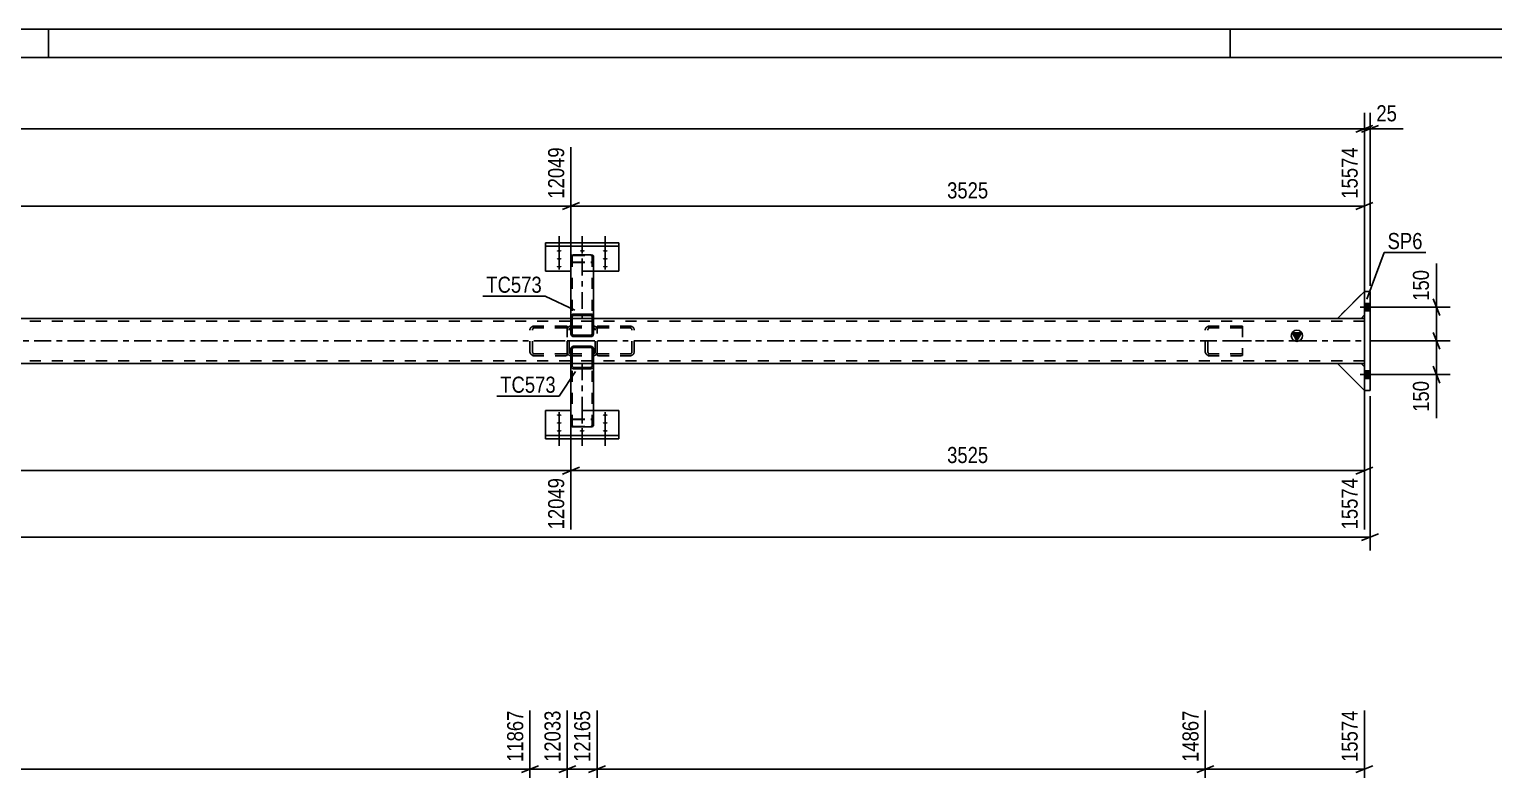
# Model space of a CAD drawing. Header units: millimetres. Extents: x -46 to 795, y -429 to 165.
# Drawn here: x 371.3 to 631.5, y 33.7 to 165.3 of the extents above; entities that cross this region are included whole.
import ezdxf

# ---------------------------------------------------------------- set-up
doc = ezdxf.new("R2010")
doc.units = ezdxf.units.MM
doc.linetypes.add('DXK_LINE_DOT2', pattern=[3.9198, 1.9599, -1.9599])
doc.linetypes.add('DXK_LINE_DOT3', pattern=[5.9187, 2.979, -0.9799, 0.9799, -0.9799])
doc.styles.add('Arial Narrow', font='ARIALN.TTF', dxfattribs={"height": 0.2})

# ---------------------------------------------------------------- blocks, each defined once
blk = doc.blocks.new('Unknown-761550471-1135')
at = {"color": 5, "linetype": 'Continuous'}
for p, q in [((794.69, 165.26), (-46.31, 165.26)), ((374.69, 160.26), (374.69, 165.26)), ((584.69, 160.26), (584.69, 165.26)), ((789.69, 160.26), (-41.31, 160.26))]:
    blk.add_line(p, q, dxfattribs=at)
blk = doc.blocks.new('Part-761550471-6613 - 6523')
at = {"color": 7, "linetype": 'DXK_LINE_DOT2'}
for p, q in [((607.94, 105.88), (603.74, 105.88)), ((603.74, 105.88), (608.54, 101.08)), ((608.54, 105.28), (607.94, 105.88)), ((608.54, 101.08), (608.54, 105.28))]:
    blk.add_line(p, q, dxfattribs=at)
blk = doc.blocks.new('Part-761550471-6549 - 6523')
at = {"color": 2, "linetype": 'Continuous'}
for p, q in [((608.54, 101.08), (608.54, 118.68)), ((608.54, 118.68), (609.54, 118.68)), ((609.54, 118.68), (609.54, 101.08)), ((609.54, 101.08), (608.54, 101.08))]:
    blk.add_line(p, q, dxfattribs=at)
blk = doc.blocks.new('Part-761550471-6632 - 6523')
at = {"color": 7, "linetype": 'DXK_LINE_DOT2'}
for p, q in [((603.74, 113.88), (608.54, 118.68)), ((608.54, 118.68), (608.54, 114.48)), ((607.94, 113.88), (603.74, 113.88)), ((608.54, 114.48), (607.94, 113.88))]:
    blk.add_line(p, q, dxfattribs=at)
blk = doc.blocks.new('Part-761550471-6568 - 6523')
at = {"color": 7, "linetype": 'DXK_LINE_DOT2'}
for p, q in [((460.34, 112.12), (460.27, 111.88)), ((460.71, 111.88), (460.75, 112)), ((466.64, 112.52), (460.8, 112.52)), ((466.64, 112.2), (460.8, 112.2)), ((461.15, 112.52), (460.82, 112.47)), ((460.99, 112.17), (461.15, 112.2)), ((466.64, 112.52), (466.9, 112.48)), ((466.64, 112.2), (466.81, 112.17)), ((466.81, 112.17), (466.9, 112.13)), ((466.9, 112.48), (466.9, 107.27)), ((460.27, 107.88), (460.27, 111.88)), ((460.71, 107.88), (460.71, 111.88)), ((460.27, 107.88), (460.34, 107.63)), ((460.75, 107.75), (460.71, 107.88)), ((466.64, 107.56), (460.8, 107.56)), ((460.8, 107.24), (466.64, 107.24)), ((460.82, 107.29), (461.15, 107.24)), ((461.15, 107.56), (460.99, 107.58)), ((466.81, 107.58), (466.64, 107.56)), ((466.64, 107.24), (466.9, 107.27)), ((466.9, 107.62), (466.81, 107.58))]:
    blk.add_line(p, q, dxfattribs=at)
at = {"color": 7, "linetype": 'DXK_LINE_DOT3'}
blk.add_line((463.55, 109.88), (470.75, 109.88), dxfattribs=at)
at = {"color": 7, "linetype": 'DXK_LINE_DOT2'}
for centre, radius, start, end in [((461.02, 111.69), 0.802, 104.5547, 147.5896), ((461.09, 111.78), 0.401, 104.5547, 147.5896), ((461.02, 108.06), 0.802, 212.4104, 255.4453), ((461.09, 107.97), 0.401, 212.4104, 255.4453)]:
    blk.add_arc(centre, radius, start, end, dxfattribs=at)
blk = doc.blocks.new('Part-761550471-6570 - 6523')
at = {"color": 7, "linetype": 'DXK_LINE_DOT2'}
for p, q in [((580.34, 112.12), (580.27, 111.88)), ((580.71, 111.88), (580.75, 112)), ((586.64, 112.52), (580.8, 112.52)), ((586.64, 112.2), (580.8, 112.2)), ((581.15, 112.52), (580.82, 112.47)), ((580.99, 112.17), (581.15, 112.2)), ((586.64, 112.52), (586.9, 112.48)), ((586.64, 112.2), (586.81, 112.17)), ((586.81, 112.17), (586.9, 112.13)), ((586.9, 112.48), (586.9, 107.27)), ((580.27, 107.88), (580.27, 111.88)), ((580.71, 107.88), (580.71, 111.88)), ((580.27, 107.88), (580.34, 107.63)), ((580.75, 107.75), (580.71, 107.88)), ((586.64, 107.56), (580.8, 107.56)), ((580.8, 107.24), (586.64, 107.24)), ((580.82, 107.29), (581.15, 107.24)), ((581.15, 107.56), (580.99, 107.58)), ((586.81, 107.58), (586.64, 107.56)), ((586.64, 107.24), (586.9, 107.27)), ((586.9, 107.62), (586.81, 107.58))]:
    blk.add_line(p, q, dxfattribs=at)
at = {"color": 7, "linetype": 'DXK_LINE_DOT3'}
blk.add_line((583.55, 109.88), (590.75, 109.88), dxfattribs=at)
at = {"color": 7, "linetype": 'DXK_LINE_DOT2'}
for centre, radius, start, end in [((581.02, 111.69), 0.802, 104.5547, 147.5895), ((581.09, 111.78), 0.401, 104.5547, 147.5895), ((581.02, 108.06), 0.802, 212.4105, 255.4453), ((581.09, 107.97), 0.401, 212.4105, 255.4453)]:
    blk.add_arc(centre, radius, start, end, dxfattribs=at)
blk = doc.blocks.new('Part-761550471-6571 - 6523')
at = {"color": 7, "linetype": 'DXK_LINE_DOT2'}
for p, q in [((472.44, 112.52), (472.18, 112.48)), ((472.18, 107.27), (472.18, 112.48)), ((472.18, 112.13), (472.27, 112.17)), ((472.27, 112.17), (472.44, 112.2)), ((478.28, 112.52), (472.44, 112.52)), ((478.28, 112.2), (472.44, 112.2)), ((478.27, 112.47), (477.93, 112.52)), ((477.93, 112.2), (478.1, 112.17)), ((478.34, 112), (478.37, 111.88)), ((478.81, 111.88), (478.74, 112.12)), ((478.37, 107.88), (478.37, 111.88)), ((478.81, 107.88), (478.81, 111.88)), ((472.27, 107.58), (472.18, 107.62)), ((472.18, 107.27), (472.44, 107.24)), ((472.44, 107.56), (472.27, 107.58)), ((478.28, 107.56), (472.44, 107.56)), ((478.28, 107.24), (472.44, 107.24)), ((478.1, 107.58), (477.93, 107.56)), ((477.93, 107.24), (478.27, 107.29)), ((478.37, 107.88), (478.34, 107.75)), ((478.74, 107.63), (478.81, 107.88))]:
    blk.add_line(p, q, dxfattribs=at)
at = {"color": 7, "linetype": 'DXK_LINE_DOT3'}
blk.add_line((468.33, 109.88), (475.54, 109.88), dxfattribs=at)
at = {"color": 7, "linetype": 'DXK_LINE_DOT2'}
for centre, radius, start, end in [((478, 111.78), 0.401, 32.4105, 75.4453), ((478.06, 111.69), 0.802, 32.4105, 75.4453), ((478, 107.97), 0.401, 284.5547, 327.5895), ((478.06, 108.06), 0.802, 284.5547, 327.5895)]:
    blk.add_arc(centre, radius, start, end, dxfattribs=at)
blk = doc.blocks.new('Bolt-761550471-6573 - 6523')
at = {"linetype": 'Continuous'}
for points in [[(609.54, 115.22), (609.54, 116.54), (608.54, 116.54), (608.54, 115.22)], [(609.54, 115.22), (609.54, 116.54), (608.54, 116.54), (608.54, 115.22)], [(609.54, 103.22), (609.54, 104.54), (608.54, 104.54), (608.54, 103.22)], [(609.54, 103.22), (609.54, 104.54), (608.54, 104.54), (608.54, 103.22)]]:
    blk.add_hatch(color=1, dxfattribs=at).paths.add_polyline_path(points)
at = {"color": 1, "linetype": 'Continuous'}
for p, q in [((607.78, 115.88), (612.54, 115.88)), ((607.78, 115.88), (612.54, 115.88)), ((608.54, 116.54), (609.54, 116.54)), ((608.54, 116.54), (609.54, 116.54)), ((608.54, 115.22), (609.54, 115.22)), ((608.54, 115.22), (609.54, 115.22)), ((608.54, 104.54), (609.54, 104.54)), ((608.54, 104.54), (609.54, 104.54)), ((607.78, 103.88), (612.54, 103.88)), ((607.78, 103.88), (612.54, 103.88)), ((608.54, 103.22), (609.54, 103.22)), ((608.54, 103.22), (609.54, 103.22))]:
    blk.add_line(p, q, dxfattribs=at)
blk = doc.blocks.new('Part-761550471-6711 - 6523')
at = {"color": 7, "linetype": 'DXK_LINE_DOT2'}
for p, q in [((466.95, 112.12), (466.9, 111.88)), ((467.22, 111.88), (467.25, 112)), ((467.54, 112.52), (467.3, 112.47)), ((467.42, 112.17), (467.54, 112.2)), ((467.54, 112.52), (471.54, 112.52)), ((467.54, 112.2), (471.54, 112.2)), ((471.79, 112.47), (471.54, 112.52)), ((471.54, 112.2), (471.66, 112.17)), ((471.84, 112), (471.86, 111.88)), ((472.18, 111.88), (472.13, 112.12)), ((466.9, 107.88), (466.9, 111.88)), ((467.22, 107.88), (467.22, 111.88)), ((471.86, 107.88), (471.86, 111.88)), ((472.18, 107.88), (472.18, 111.88)), ((466.9, 107.88), (466.95, 107.63)), ((467.25, 107.75), (467.22, 107.88)), ((467.3, 107.29), (467.54, 107.24)), ((467.54, 107.56), (467.42, 107.58)), ((467.54, 107.56), (471.54, 107.56)), ((467.54, 107.24), (471.54, 107.24)), ((471.66, 107.58), (471.54, 107.56)), ((471.54, 107.24), (471.79, 107.29)), ((471.86, 107.88), (471.84, 107.75)), ((472.13, 107.63), (472.18, 107.88))]:
    blk.add_line(p, q, dxfattribs=at)
at = {"color": 7, "linetype": 'DXK_LINE_DOT3'}
blk.add_line((469.54, 109.88), (469.54, 109.88), dxfattribs=at)
at = {"color": 7, "linetype": 'DXK_LINE_DOT2'}
for centre, radius, start, end in [((467.54, 111.88), 0.64, 112.5, 157.5), ((467.54, 111.88), 0.32, 112.5, 157.5), ((471.54, 111.88), 0.32, 22.5, 67.5), ((471.54, 111.88), 0.64, 22.5, 67.5), ((467.54, 107.88), 0.64, 202.5, 247.5), ((467.54, 107.88), 0.32, 202.5, 247.5), ((471.54, 107.88), 0.32, 292.5, 337.5), ((471.54, 107.88), 0.64, 292.5, 337.5)]:
    blk.add_arc(centre, radius, start, end, dxfattribs=at)
blk = doc.blocks.new('Part-761550471-6580 - 6523')
at = {"color": 2, "linetype": 'Continuous'}
for p, q in [((463.05, 127.29), (476.05, 127.29)), ((463.05, 127.29), (463.05, 122.25)), ((463.05, 126.69), (476.05, 126.69)), ((476.05, 127.29), (476.05, 122.25)), ((467.55, 122.25), (463.05, 122.25)), ((476.05, 122.25), (471.55, 122.25))]:
    blk.add_line(p, q, dxfattribs=at)
at = {"color": 7, "linetype": 'DXK_LINE_DOT2'}
blk.add_line((471.55, 122.25), (467.55, 122.25), dxfattribs=at)
blk = doc.blocks.new('Part-761550471-6583 - 6523')
at = {"color": 2, "linetype": 'Continuous'}
for p, q in [((463.05, 93.06), (463.05, 97.51)), ((467.55, 97.51), (463.05, 97.51)), ((476.05, 97.51), (471.55, 97.51)), ((476.05, 93.06), (476.05, 97.51)), ((463.05, 92.46), (463.05, 93.06)), ((463.05, 93.06), (476.05, 93.06)), ((463.05, 92.46), (476.05, 92.46)), ((476.05, 92.46), (476.05, 93.06))]:
    blk.add_line(p, q, dxfattribs=at)
at = {"color": 7, "linetype": 'DXK_LINE_DOT2'}
blk.add_line((471.55, 97.51), (467.55, 97.51), dxfattribs=at)
blk = doc.blocks.new('Bolt-761550471-6700 - 6523')
at = {"linetype": 'Continuous'}
for points in [[(465.45, 126.02), (465.54, 126.02), (465.63, 126.01), (465.71, 125.99), (465.77, 125.97), (465.83, 125.95), (465.87, 125.92), (465.88, 125.89), (465.88, 125.86), (465.87, 125.83), (465.83, 125.8), (465.77, 125.77), (465.71, 125.75), (465.63, 125.73), (465.54, 125.72), (465.45, 125.72), (465.36, 125.72), (465.27, 125.73), (465.19, 125.75), (465.12, 125.77), (465.07, 125.8), (465.03, 125.83), (465.01, 125.86), (465.01, 125.89), (465.03, 125.92), (465.07, 125.95), (465.12, 125.97), (465.19, 125.99), (465.27, 126.01), (465.36, 126.02)], [(469.57, 126.02), (469.66, 126.02), (469.75, 126.01), (469.83, 125.99), (469.89, 125.97), (469.95, 125.95), (469.99, 125.92), (470, 125.89), (470, 125.86), (469.99, 125.83), (469.95, 125.8), (469.89, 125.77), (469.83, 125.75), (469.75, 125.73), (469.66, 125.72), (469.57, 125.72), (469.48, 125.72), (469.39, 125.73), (469.31, 125.75), (469.24, 125.77), (469.19, 125.8), (469.15, 125.83), (469.13, 125.86), (469.13, 125.89), (469.15, 125.92), (469.19, 125.95), (469.24, 125.97), (469.31, 125.99), (469.39, 126.01), (469.48, 126.02)], [(473.65, 126.02), (473.74, 126.02), (473.83, 126.01), (473.91, 125.99), (473.97, 125.97), (474.03, 125.95), (474.07, 125.92), (474.08, 125.89), (474.08, 125.86), (474.07, 125.83), (474.03, 125.8), (473.97, 125.77), (473.91, 125.75), (473.83, 125.73), (473.74, 125.72), (473.65, 125.72), (473.56, 125.72), (473.47, 125.73), (473.39, 125.75), (473.32, 125.77), (473.27, 125.8), (473.23, 125.83), (473.21, 125.86), (473.21, 125.89), (473.23, 125.92), (473.27, 125.95), (473.32, 125.97), (473.39, 125.99), (473.47, 126.01), (473.56, 126.02)], [(465.45, 124.61), (465.54, 124.61), (465.63, 124.6), (465.71, 124.58), (465.77, 124.56), (465.83, 124.54), (465.87, 124.51), (465.88, 124.48), (465.88, 124.45), (465.87, 124.42), (465.83, 124.39), (465.77, 124.36), (465.71, 124.34), (465.63, 124.32), (465.54, 124.32), (465.45, 124.31), (465.36, 124.32), (465.27, 124.32), (465.19, 124.34), (465.12, 124.36), (465.07, 124.39), (465.03, 124.42), (465.01, 124.45), (465.01, 124.48), (465.03, 124.51), (465.07, 124.54), (465.12, 124.56), (465.19, 124.58), (465.27, 124.6), (465.36, 124.61)], [(465.45, 123.22), (465.54, 123.21), (465.63, 123.2), (465.71, 123.19), (465.77, 123.17), (465.83, 123.14), (465.87, 123.11), (465.88, 123.08), (465.88, 123.05), (465.87, 123.02), (465.83, 122.99), (465.77, 122.97), (465.71, 122.95), (465.63, 122.93), (465.54, 122.92), (465.45, 122.92), (465.36, 122.92), (465.27, 122.93), (465.19, 122.95), (465.12, 122.97), (465.07, 122.99), (465.03, 123.02), (465.01, 123.05), (465.01, 123.08), (465.03, 123.11), (465.07, 123.14), (465.12, 123.17), (465.19, 123.19), (465.27, 123.2), (465.36, 123.21)], [(473.65, 124.61), (473.74, 124.61), (473.83, 124.6), (473.91, 124.58), (473.97, 124.56), (474.03, 124.54), (474.07, 124.51), (474.08, 124.48), (474.08, 124.45), (474.07, 124.42), (474.03, 124.39), (473.97, 124.36), (473.91, 124.34), (473.83, 124.32), (473.74, 124.32), (473.65, 124.31), (473.56, 124.32), (473.47, 124.32), (473.39, 124.34), (473.32, 124.36), (473.27, 124.39), (473.23, 124.42), (473.21, 124.45), (473.21, 124.48), (473.23, 124.51), (473.27, 124.54), (473.32, 124.56), (473.39, 124.58), (473.47, 124.6), (473.56, 124.61)], [(473.65, 123.22), (473.74, 123.21), (473.83, 123.2), (473.91, 123.19), (473.97, 123.17), (474.03, 123.14), (474.07, 123.11), (474.08, 123.08), (474.08, 123.05), (474.07, 123.02), (474.03, 122.99), (473.97, 122.97), (473.91, 122.95), (473.83, 122.93), (473.74, 122.92), (473.65, 122.92), (473.56, 122.92), (473.47, 122.93), (473.39, 122.95), (473.32, 122.97), (473.27, 122.99), (473.23, 123.02), (473.21, 123.05), (473.21, 123.08), (473.23, 123.11), (473.27, 123.14), (473.32, 123.17), (473.39, 123.19), (473.47, 123.2), (473.56, 123.21)]]:
    blk.add_hatch(color=1, dxfattribs=at).paths.add_polyline_path(points)
at = {"color": 1, "linetype": 'Continuous'}
for p, q in [((465.45, 125.38), (465.45, 128.5)), ((469.57, 125.38), (469.57, 128.5)), ((473.65, 125.38), (473.65, 128.5)), ((465.45, 123.97), (465.45, 127.09)), ((465.45, 122.58), (465.45, 125.7)), ((473.65, 123.97), (473.65, 127.09)), ((473.65, 122.58), (473.65, 125.7))]:
    blk.add_line(p, q, dxfattribs=at)
at = {"color": 1, "linetype": 'DXK_LINE_DOT2'}
blk.add_line((469.57, 122.58), (469.57, 125.7), dxfattribs=at)
blk = doc.blocks.new('Bolt-761550471-6653 - 6523')
at = {"linetype": 'Continuous'}
for points in [[(465.45, 96.54), (465.36, 96.54), (465.27, 96.55), (465.19, 96.57), (465.12, 96.59), (465.07, 96.61), (465.03, 96.64), (465.01, 96.67), (465.01, 96.7), (465.03, 96.73), (465.07, 96.76), (465.12, 96.79), (465.19, 96.81), (465.27, 96.82), (465.36, 96.83), (465.45, 96.84), (465.54, 96.83), (465.63, 96.82), (465.71, 96.81), (465.77, 96.79), (465.83, 96.76), (465.87, 96.73), (465.88, 96.7), (465.88, 96.67), (465.87, 96.64), (465.83, 96.61), (465.77, 96.59), (465.71, 96.57), (465.63, 96.55), (465.54, 96.54)], [(473.65, 96.54), (473.56, 96.54), (473.47, 96.55), (473.39, 96.57), (473.32, 96.59), (473.27, 96.61), (473.23, 96.64), (473.21, 96.67), (473.21, 96.7), (473.23, 96.73), (473.27, 96.76), (473.32, 96.79), (473.39, 96.81), (473.47, 96.82), (473.56, 96.83), (473.65, 96.84), (473.74, 96.83), (473.83, 96.82), (473.91, 96.81), (473.97, 96.79), (474.03, 96.76), (474.07, 96.73), (474.08, 96.7), (474.08, 96.67), (474.07, 96.64), (474.03, 96.61), (473.97, 96.59), (473.91, 96.57), (473.83, 96.55), (473.74, 96.54)], [(465.45, 95.14), (465.36, 95.14), (465.27, 95.15), (465.19, 95.17), (465.12, 95.19), (465.07, 95.22), (465.03, 95.24), (465.01, 95.28), (465.01, 95.31), (465.03, 95.34), (465.07, 95.37), (465.12, 95.39), (465.19, 95.41), (465.27, 95.43), (465.36, 95.44), (465.45, 95.44), (465.54, 95.44), (465.63, 95.43), (465.71, 95.41), (465.77, 95.39), (465.83, 95.37), (465.87, 95.34), (465.88, 95.31), (465.88, 95.28), (465.87, 95.24), (465.83, 95.22), (465.77, 95.19), (465.71, 95.17), (465.63, 95.15), (465.54, 95.14)], [(465.45, 93.73), (465.36, 93.74), (465.27, 93.74), (465.19, 93.76), (465.12, 93.78), (465.07, 93.81), (465.03, 93.84), (465.01, 93.87), (465.01, 93.9), (465.03, 93.93), (465.07, 93.96), (465.12, 93.98), (465.19, 94), (465.27, 94.02), (465.36, 94.03), (465.45, 94.03), (465.54, 94.03), (465.63, 94.02), (465.71, 94), (465.77, 93.98), (465.83, 93.96), (465.87, 93.93), (465.88, 93.9), (465.88, 93.87), (465.87, 93.84), (465.83, 93.81), (465.77, 93.78), (465.71, 93.76), (465.63, 93.74), (465.54, 93.74)], [(469.53, 93.73), (469.44, 93.74), (469.35, 93.74), (469.27, 93.76), (469.2, 93.78), (469.15, 93.81), (469.11, 93.84), (469.09, 93.87), (469.09, 93.9), (469.11, 93.93), (469.15, 93.96), (469.2, 93.98), (469.27, 94), (469.35, 94.02), (469.44, 94.03), (469.53, 94.03), (469.62, 94.03), (469.71, 94.02), (469.79, 94), (469.85, 93.98), (469.91, 93.96), (469.95, 93.93), (469.96, 93.9), (469.96, 93.87), (469.95, 93.84), (469.91, 93.81), (469.85, 93.78), (469.79, 93.76), (469.71, 93.74), (469.62, 93.74)], [(473.65, 95.14), (473.56, 95.14), (473.47, 95.15), (473.39, 95.17), (473.32, 95.19), (473.27, 95.22), (473.23, 95.24), (473.21, 95.28), (473.21, 95.31), (473.23, 95.34), (473.27, 95.37), (473.32, 95.39), (473.39, 95.41), (473.47, 95.43), (473.56, 95.44), (473.65, 95.44), (473.74, 95.44), (473.83, 95.43), (473.91, 95.41), (473.97, 95.39), (474.03, 95.37), (474.07, 95.34), (474.08, 95.31), (474.08, 95.28), (474.07, 95.24), (474.03, 95.22), (473.97, 95.19), (473.91, 95.17), (473.83, 95.15), (473.74, 95.14)], [(473.65, 93.73), (473.56, 93.74), (473.47, 93.74), (473.39, 93.76), (473.32, 93.78), (473.27, 93.81), (473.23, 93.84), (473.21, 93.87), (473.21, 93.9), (473.23, 93.93), (473.27, 93.96), (473.32, 93.98), (473.39, 94), (473.47, 94.02), (473.56, 94.03), (473.65, 94.03), (473.74, 94.03), (473.83, 94.02), (473.91, 94), (473.97, 93.98), (474.03, 93.96), (474.07, 93.93), (474.08, 93.9), (474.08, 93.87), (474.07, 93.84), (474.03, 93.81), (473.97, 93.78), (473.91, 93.76), (473.83, 93.74), (473.74, 93.74)]]:
    blk.add_hatch(color=1, dxfattribs=at).paths.add_polyline_path(points)
at = {"color": 1, "linetype": 'Continuous'}
for p, q in [((465.45, 97.18), (465.45, 94.06)), ((473.65, 97.18), (473.65, 94.06)), ((465.45, 95.78), (465.45, 92.66)), ((465.45, 94.37), (465.45, 91.25)), ((469.53, 94.37), (469.53, 91.25)), ((473.65, 95.78), (473.65, 92.66)), ((473.65, 94.37), (473.65, 91.25))]:
    blk.add_line(p, q, dxfattribs=at)
at = {"color": 1, "linetype": 'DXK_LINE_DOT2'}
blk.add_line((469.53, 97.18), (469.53, 94.06), dxfattribs=at)
blk = doc.blocks.new('Part-761550471-6589 - 6523')
at = {"color": 2, "linetype": 'Continuous'}
for p, q in [((467.55, 124.99), (467.58, 125.05)), ((467.55, 124.99), (467.55, 114.16)), ((467.58, 125.05), (467.69, 125.11)), ((467.69, 125.11), (467.84, 125.14)), ((467.84, 125.14), (468.03, 125.15)), ((468.03, 125.15), (471.07, 125.15)), ((471.07, 125.15), (471.25, 125.14)), ((471.25, 125.14), (471.41, 125.11)), ((471.41, 125.11), (471.51, 125.05)), ((471.51, 125.05), (471.55, 124.99)), ((471.55, 113.88), (471.55, 124.99)), ((471.31, 113.88), (467.79, 113.88)), ((471.55, 113.88), (471.55, 113.88))]:
    blk.add_line(p, q, dxfattribs=at)
at = {"color": 7, "linetype": 'DXK_LINE_DOT2'}
for p, q in [((467.8, 125.02), (467.79, 124.99)), ((467.79, 124.99), (467.79, 113.88)), ((467.86, 125.05), (467.8, 125.02)), ((467.93, 125.07), (467.86, 125.05)), ((468.03, 125.07), (467.93, 125.07)), ((468.03, 125.07), (471.07, 125.07)), ((471.16, 125.07), (471.07, 125.07)), ((471.24, 125.05), (471.16, 125.07)), ((471.29, 125.02), (471.24, 125.05)), ((471.31, 124.99), (471.29, 125.02)), ((471.31, 124.99), (471.31, 113.88)), ((467.58, 123.89), (467.55, 123.95)), ((467.69, 123.83), (467.58, 123.89)), ((467.84, 123.8), (467.69, 123.83)), ((467.79, 123.95), (467.8, 123.92)), ((467.8, 123.92), (467.86, 123.89)), ((468.03, 123.79), (467.84, 123.8)), ((467.86, 123.89), (467.93, 123.87)), ((467.93, 123.87), (468.03, 123.87)), ((468.03, 123.87), (471.07, 123.87)), ((468.03, 123.79), (471.07, 123.79)), ((471.07, 123.87), (471.16, 123.87)), ((471.25, 123.8), (471.07, 123.79)), ((471.16, 123.87), (471.24, 123.89)), ((471.24, 123.89), (471.25, 123.9)), ((471.25, 123.9), (471.29, 123.92)), ((471.41, 123.83), (471.25, 123.8)), ((471.29, 123.92), (471.31, 123.95)), ((471.51, 123.89), (471.41, 123.83)), ((471.55, 123.95), (471.51, 123.89)), ((467.55, 114.16), (467.55, 113.88)), ((467.58, 113.88), (467.55, 113.88)), ((467.55, 113.88), (467.79, 113.88)), ((471.55, 113.88), (471.31, 113.88))]:
    blk.add_line(p, q, dxfattribs=at)
at = {"color": 7, "linetype": 'DXK_LINE_DOT3'}
blk.add_line((469.55, 124.47), (469.55, 113.88), dxfattribs=at)
blk = doc.blocks.new('Part-761550471-6601 - 6523')
at = {"color": 2, "linetype": 'Continuous'}
for p, q in [((603.74, 113.88), (608.54, 118.68)), ((607.94, 113.88), (603.74, 113.88)), ((608.54, 114.48), (607.94, 113.88))]:
    blk.add_line(p, q, dxfattribs=at)
at = {"color": 7, "linetype": 'DXK_LINE_DOT2'}
for p, q in [((608.54, 118.68), (608.54, 118.68)), ((608.54, 118.68), (608.54, 114.48)), ((608.54, 118.68), (608.54, 118.68)), ((608.54, 114.48), (608.54, 114.48)), ((608.54, 114.48), (608.54, 114.48))]:
    blk.add_line(p, q, dxfattribs=at)
blk = doc.blocks.new('Part-761550471-6604 - 6523')
at = {"color": 7, "linetype": 'DXK_LINE_DOT2'}
for p, q in [((603.74, 113.88), (608.54, 118.68)), ((608.54, 118.68), (608.54, 114.48)), ((607.94, 113.88), (603.74, 113.88)), ((608.54, 114.48), (607.94, 113.88))]:
    blk.add_line(p, q, dxfattribs=at)
blk = doc.blocks.new('Part-761550471-6607 - 6523')
at = {"color": 7, "linetype": 'DXK_LINE_DOT2'}
for p, q in [((607.94, 105.88), (603.74, 105.88)), ((603.74, 105.88), (608.54, 101.08)), ((608.54, 105.28), (607.94, 105.88)), ((608.54, 101.08), (608.54, 105.28))]:
    blk.add_line(p, q, dxfattribs=at)
blk = doc.blocks.new('Part-761550471-6610 - 6523')
at = {"color": 2, "linetype": 'Continuous'}
for p, q in [((607.94, 105.88), (603.74, 105.88)), ((603.74, 105.88), (608.54, 101.08)), ((608.54, 105.28), (607.94, 105.88))]:
    blk.add_line(p, q, dxfattribs=at)
at = {"color": 7, "linetype": 'DXK_LINE_DOT2'}
for p, q in [((608.54, 105.28), (608.54, 105.28)), ((608.54, 105.28), (608.54, 105.28)), ((608.54, 101.08), (608.54, 105.28)), ((608.54, 101.08), (608.54, 101.08)), ((608.54, 101.08), (608.54, 101.08))]:
    blk.add_line(p, q, dxfattribs=at)
blk = doc.blocks.new('Part-761550471-6622 - 6523')
at = {"linetype": 'Continuous'}
blk.add_hatch(color=2, dxfattribs=at).paths.add_polyline_path([(596.54, 109.88), (595.74, 111.28), (597.34, 111.28)])
at = {"color": 7, "linetype": 'DXK_LINE_DOT2'}
for p, q in [((608.54, 113.4), (28.9, 113.4)), ((471.55, 113.88), (467.55, 113.88)), ((607.94, 113.88), (603.74, 113.88)), ((608.54, 113.88), (608.54, 112.92)), ((608.54, 113.88), (608.54, 113.6)), ((608.54, 105.88), (608.54, 106.84)), ((608.54, 106.36), (28.9, 106.36)), ((471.55, 105.88), (467.55, 105.88)), ((607.94, 105.88), (603.74, 105.88))]:
    blk.add_line(p, q, dxfattribs=at)
at = {"color": 2, "linetype": 'Continuous'}
for p, q in [((467.55, 113.88), (231.55, 113.88)), ((603.74, 113.88), (471.55, 113.88)), ((608.54, 113.88), (607.94, 113.88)), ((608.54, 112.92), (608.54, 106.84)), ((596.54, 109.88), (595.74, 111.28)), ((595.74, 111.28), (597.34, 111.28)), ((597.34, 111.28), (596.54, 109.88)), ((467.55, 105.88), (231.55, 105.88)), ((603.74, 105.88), (471.55, 105.88)), ((608.54, 105.88), (607.94, 105.88))]:
    blk.add_line(p, q, dxfattribs=at)
at = {"color": 7, "linetype": 'DXK_LINE_DOT3'}
blk.add_line((28.9, 109.88), (608.54, 109.88), dxfattribs=at)
at = {"color": 2, "linetype": 'Continuous'}
blk.add_circle((596.54, 110.78), 1, dxfattribs=at)
blk = doc.blocks.new('Part-761550471-6708 - 6523')
at = {"color": 7, "linetype": 'DXK_LINE_DOT2'}
for p, q in [((467.55, 105.41), (467.55, 105.88)), ((467.58, 105.88), (467.55, 105.88)), ((467.55, 105.88), (467.79, 105.88)), ((467.79, 94.76), (467.79, 105.88)), ((471.31, 94.76), (471.31, 105.88)), ((471.55, 105.88), (471.31, 105.88)), ((467.55, 95.8), (467.58, 95.87)), ((467.58, 95.87), (467.69, 95.92)), ((467.69, 95.92), (467.84, 95.96)), ((467.8, 95.84), (467.79, 95.8)), ((467.79, 94.76), (467.8, 94.73)), ((467.86, 95.86), (467.8, 95.84)), ((467.8, 94.73), (467.86, 94.71)), ((467.84, 95.96), (468.03, 95.97)), ((467.93, 95.88), (467.86, 95.86)), ((467.86, 94.71), (467.93, 94.69)), ((468.03, 95.89), (467.93, 95.88)), ((467.93, 94.69), (468.03, 94.68)), ((468.03, 95.97), (471.07, 95.97)), ((468.03, 95.89), (471.07, 95.89)), ((468.03, 94.68), (471.07, 94.68)), ((471.07, 95.97), (471.25, 95.96)), ((471.16, 95.88), (471.07, 95.89)), ((471.07, 94.68), (471.16, 94.69)), ((471.24, 95.86), (471.16, 95.88)), ((471.16, 94.69), (471.24, 94.71)), ((471.24, 95.86), (471.25, 95.86)), ((471.24, 94.71), (471.29, 94.73)), ((471.25, 95.96), (471.41, 95.92)), ((471.25, 95.86), (471.29, 95.84)), ((471.31, 95.8), (471.29, 95.84)), ((471.29, 94.73), (471.31, 94.76)), ((471.41, 95.92), (471.51, 95.87)), ((471.51, 95.87), (471.55, 95.8))]:
    blk.add_line(p, q, dxfattribs=at)
at = {"color": 2, "linetype": 'Continuous'}
for p, q in [((467.55, 94.76), (467.55, 105.41)), ((471.31, 105.88), (467.79, 105.88)), ((471.55, 105.88), (471.55, 105.88)), ((471.55, 94.76), (471.55, 105.88)), ((467.58, 94.7), (467.55, 94.76)), ((467.69, 94.65), (467.58, 94.7)), ((467.84, 94.61), (467.69, 94.65)), ((468.03, 94.6), (467.84, 94.61)), ((468.03, 94.6), (471.07, 94.6)), ((471.25, 94.61), (471.07, 94.6)), ((471.41, 94.65), (471.25, 94.61)), ((471.51, 94.7), (471.41, 94.65)), ((471.55, 94.76), (471.51, 94.7))]:
    blk.add_line(p, q, dxfattribs=at)
at = {"color": 7, "linetype": 'DXK_LINE_DOT3'}
blk.add_line((469.55, 105.88), (469.55, 95.28), dxfattribs=at)
blk = doc.blocks.new('Part-761550471-6746 - 6523')
at = {"color": 2, "linetype": 'Continuous'}
for p, q in [((467.69, 114.5), (467.58, 114.34)), ((467.84, 114.6), (467.69, 114.5)), ((468.03, 114.64), (467.84, 114.6)), ((471.07, 114.64), (468.03, 114.64)), ((471.25, 114.6), (471.07, 114.64)), ((471.41, 114.5), (471.25, 114.6)), ((471.25, 114.6), (471.41, 114.5)), ((471.51, 114.34), (471.41, 114.5)), ((471.41, 114.5), (471.51, 114.34)), ((467.58, 114.34), (467.55, 114.16)), ((467.55, 111.12), (467.55, 114.16)), ((467.79, 114.16), (467.8, 114.25)), ((467.8, 114.25), (467.79, 114.16)), ((467.79, 114.16), (467.79, 114.16)), ((467.79, 113.88), (467.79, 114.16)), ((467.79, 111.12), (467.79, 114.16)), ((467.79, 111.12), (467.79, 113.88)), ((467.79, 113.88), (467.79, 113.88)), ((467.79, 113.88), (467.79, 113.88)), ((467.79, 113.88), (467.79, 113.88)), ((467.8, 114.25), (467.86, 114.33)), ((467.86, 114.33), (467.8, 114.25)), ((467.86, 114.33), (467.93, 114.38)), ((467.93, 114.38), (467.86, 114.33)), ((467.93, 114.38), (468.03, 114.4)), ((471.07, 114.4), (468.03, 114.4)), ((471.07, 114.4), (471.16, 114.38)), ((471.16, 114.38), (471.24, 114.33)), ((471.24, 114.33), (471.29, 114.25)), ((471.29, 114.25), (471.31, 114.16)), ((471.31, 111.12), (471.31, 114.16)), ((471.55, 114.16), (471.51, 114.34)), ((471.51, 114.34), (471.55, 114.16)), ((471.55, 111.12), (471.55, 114.16)), ((471.55, 114.16), (471.55, 114.16)), ((471.55, 113.88), (471.55, 114.16)), ((471.55, 111.12), (471.55, 113.88)), ((471.55, 113.88), (471.55, 113.88)), ((471.55, 113.88), (471.55, 113.88)), ((471.55, 113.88), (471.55, 113.88)), ((467.55, 111.12), (467.58, 110.93)), ((467.58, 110.93), (467.69, 110.78)), ((467.69, 110.78), (467.84, 110.67)), ((467.79, 111.12), (467.79, 111.12)), ((467.8, 111.03), (467.79, 111.12)), ((467.79, 111.12), (467.8, 111.03)), ((467.86, 110.95), (467.8, 111.03)), ((467.8, 111.03), (467.86, 110.95)), ((467.84, 110.67), (468.03, 110.64)), ((467.93, 110.9), (467.86, 110.95)), ((467.86, 110.95), (467.93, 110.9)), ((468.03, 110.88), (467.93, 110.9)), ((471.07, 110.88), (468.03, 110.88)), ((471.07, 110.64), (468.03, 110.64)), ((471.16, 110.9), (471.07, 110.88)), ((471.07, 110.64), (471.25, 110.67)), ((471.24, 110.95), (471.16, 110.9)), ((471.29, 111.03), (471.24, 110.95)), ((471.25, 110.67), (471.41, 110.78)), ((471.31, 111.12), (471.29, 111.03)), ((471.41, 110.78), (471.51, 110.93)), ((471.51, 110.93), (471.55, 111.12)), ((471.55, 111.12), (471.51, 110.93)), ((471.55, 111.12), (471.55, 111.12))]:
    blk.add_line(p, q, dxfattribs=at)
at = {"color": 7, "linetype": 'DXK_LINE_DOT2'}
for p, q in [((467.58, 114.34), (467.69, 114.5)), ((467.69, 114.5), (467.84, 114.6)), ((467.84, 114.6), (468.03, 114.64)), ((471.07, 114.64), (468.03, 114.64)), ((471.07, 114.64), (471.07, 114.64)), ((471.07, 114.64), (471.25, 114.6)), ((467.55, 114.16), (467.58, 114.34)), ((467.55, 114.16), (467.55, 114.16)), ((467.55, 114.16), (467.55, 113.88)), ((467.55, 113.88), (467.55, 113.88)), ((467.55, 113.88), (467.55, 111.12)), ((467.79, 113.88), (467.55, 113.88)), ((468.03, 114.4), (467.93, 114.38)), ((468.03, 114.4), (468.03, 114.4)), ((471.07, 114.4), (471.07, 114.4)), ((471.16, 114.38), (471.07, 114.4)), ((471.24, 114.33), (471.16, 114.38)), ((471.29, 114.25), (471.24, 114.33)), ((471.31, 114.16), (471.29, 114.25)), ((471.31, 114.16), (471.31, 114.16)), ((471.31, 114.16), (471.31, 113.88)), ((471.31, 113.88), (471.31, 113.88)), ((471.31, 113.88), (471.31, 111.12)), ((471.55, 113.88), (471.31, 113.88)), ((467.55, 111.12), (467.55, 111.12)), ((467.58, 110.93), (467.55, 111.12)), ((468.03, 110.64), (467.84, 110.67)), ((467.93, 110.9), (468.03, 110.88)), ((468.03, 110.88), (468.03, 110.88)), ((471.07, 110.88), (471.16, 110.9)), ((471.07, 110.88), (471.07, 110.88)), ((471.07, 110.88), (471.07, 110.88)), ((471.25, 110.67), (471.07, 110.64)), ((471.07, 110.64), (471.07, 110.64)), ((471.07, 110.64), (471.07, 110.64)), ((471.16, 110.9), (471.24, 110.95)), ((471.24, 110.95), (471.29, 111.03)), ((471.29, 111.03), (471.31, 111.12)), ((471.31, 111.12), (471.31, 111.12))]:
    blk.add_line(p, q, dxfattribs=at)
at = {"color": 7, "linetype": 'DXK_LINE_DOT3'}
blk.add_line((469.55, 112.64), (469.55, 112.64), dxfattribs=at)
at = {"color": 7, "linetype": 'DXK_LINE_DOT2'}
blk.add_arc((468.03, 111.12), 0.48, 202.5012, 247.5012, dxfattribs=at)
at = {"color": 2, "linetype": 'Continuous'}
blk.add_arc((471.07, 111.12), 0.48, 292.5012, 337.5012, dxfattribs=at)
blk = doc.blocks.new('Part-761550471-6747 - 6523')
at = {"color": 2, "linetype": 'Continuous'}
for p, q in [((467.58, 108.64), (467.55, 108.45)), ((467.55, 105.41), (467.55, 108.45)), ((467.69, 108.79), (467.58, 108.64)), ((467.84, 108.9), (467.69, 108.79)), ((467.79, 108.45), (467.8, 108.55)), ((467.8, 108.55), (467.79, 108.45)), ((467.79, 108.45), (467.79, 108.45)), ((467.79, 105.88), (467.79, 108.45)), ((467.79, 105.41), (467.79, 108.45)), ((467.8, 108.55), (467.86, 108.62)), ((467.86, 108.62), (467.8, 108.55)), ((468.03, 108.93), (467.84, 108.9)), ((467.86, 108.62), (467.93, 108.68)), ((467.93, 108.68), (467.86, 108.62)), ((467.93, 108.68), (468.03, 108.69)), ((471.07, 108.93), (468.03, 108.93)), ((471.07, 108.69), (468.03, 108.69)), ((471.25, 108.9), (471.07, 108.93)), ((471.07, 108.69), (471.16, 108.68)), ((471.16, 108.68), (471.24, 108.62)), ((471.24, 108.62), (471.29, 108.55)), ((471.41, 108.79), (471.25, 108.9)), ((471.29, 108.55), (471.31, 108.45)), ((471.31, 105.41), (471.31, 108.45)), ((471.51, 108.64), (471.41, 108.79)), ((471.55, 108.45), (471.51, 108.64)), ((471.51, 108.64), (471.55, 108.45)), ((471.55, 105.41), (471.55, 108.45)), ((471.55, 105.88), (471.55, 108.45)), ((471.55, 108.45), (471.55, 108.45)), ((467.55, 105.41), (467.58, 105.23)), ((467.58, 105.23), (467.69, 105.08)), ((467.69, 105.08), (467.84, 104.97)), ((467.79, 105.88), (467.79, 105.88)), ((467.79, 105.41), (467.79, 105.88)), ((467.79, 105.88), (467.79, 105.88)), ((467.79, 105.88), (467.79, 105.88)), ((467.79, 105.41), (467.79, 105.41)), ((467.8, 105.32), (467.79, 105.41)), ((467.79, 105.41), (467.8, 105.32)), ((467.86, 105.25), (467.8, 105.32)), ((467.8, 105.32), (467.86, 105.25)), ((467.84, 104.97), (468.03, 104.93)), ((467.93, 105.19), (467.86, 105.25)), ((467.86, 105.25), (467.93, 105.19)), ((468.03, 105.17), (467.93, 105.19)), ((471.07, 105.17), (468.03, 105.17)), ((471.07, 104.93), (468.03, 104.93)), ((471.16, 105.19), (471.07, 105.17)), ((471.07, 104.93), (471.25, 104.97)), ((471.24, 105.25), (471.16, 105.19)), ((471.29, 105.32), (471.24, 105.25)), ((471.25, 104.97), (471.41, 105.08)), ((471.41, 105.08), (471.25, 104.97)), ((471.31, 105.41), (471.29, 105.32)), ((471.41, 105.08), (471.51, 105.23)), ((471.51, 105.23), (471.41, 105.08)), ((471.51, 105.23), (471.55, 105.41)), ((471.55, 105.41), (471.51, 105.23)), ((471.55, 105.88), (471.55, 105.88)), ((471.55, 105.41), (471.55, 105.88)), ((471.55, 105.88), (471.55, 105.88)), ((471.55, 105.88), (471.55, 105.88)), ((471.55, 105.41), (471.55, 105.41))]:
    blk.add_line(p, q, dxfattribs=at)
at = {"color": 7, "linetype": 'DXK_LINE_DOT2'}
for p, q in [((467.55, 108.45), (467.58, 108.64)), ((467.55, 108.45), (467.55, 108.45)), ((467.55, 108.45), (467.55, 105.88)), ((467.84, 108.9), (468.03, 108.93)), ((468.03, 108.69), (467.93, 108.68)), ((468.03, 108.69), (468.03, 108.69)), ((471.07, 108.93), (471.07, 108.93)), ((471.07, 108.93), (471.07, 108.93)), ((471.07, 108.93), (471.25, 108.9)), ((471.07, 108.69), (471.07, 108.69)), ((471.07, 108.69), (471.07, 108.69)), ((471.16, 108.68), (471.07, 108.69)), ((471.24, 108.62), (471.16, 108.68)), ((471.29, 108.55), (471.24, 108.62)), ((471.31, 108.45), (471.29, 108.55)), ((471.31, 108.45), (471.31, 108.45)), ((471.31, 108.45), (471.31, 105.88)), ((467.55, 105.88), (467.55, 105.88)), ((467.55, 105.88), (467.55, 105.41)), ((467.79, 105.88), (467.55, 105.88)), ((467.55, 105.41), (467.55, 105.41)), ((467.58, 105.23), (467.55, 105.41)), ((467.69, 105.08), (467.58, 105.23)), ((467.84, 104.97), (467.69, 105.08)), ((468.03, 104.93), (467.84, 104.97)), ((467.93, 105.19), (468.03, 105.17)), ((468.03, 105.17), (468.03, 105.17)), ((468.03, 104.93), (471.07, 104.93)), ((471.07, 105.17), (471.16, 105.19)), ((471.07, 105.17), (471.07, 105.17)), ((471.07, 105.17), (471.07, 105.17)), ((471.25, 104.97), (471.07, 104.93)), ((471.07, 104.93), (471.07, 104.93)), ((471.16, 105.19), (471.24, 105.25)), ((471.24, 105.25), (471.29, 105.32)), ((471.29, 105.32), (471.31, 105.41)), ((471.31, 105.88), (471.31, 105.88)), ((471.31, 105.88), (471.31, 105.41)), ((471.55, 105.88), (471.31, 105.88)), ((471.31, 105.41), (471.31, 105.41))]:
    blk.add_line(p, q, dxfattribs=at)
blk.add_arc((468.03, 108.45), 0.48, 112.4979, 157.4979, dxfattribs=at)
at = {"color": 2, "linetype": 'Continuous'}
blk.add_arc((471.07, 108.45), 0.48, 22.4979, 67.4979, dxfattribs=at)
blk = doc.blocks.new('StraightDimension-761550471-18759 - 4741')
at = {"color": 7, "linetype": 'Continuous'}
for p, q in [((466.9, -5), (466.9, 44.18)), ((472.18, -5), (472.18, 44.18)), ((465.4, 33.14), (468.4, 34.34)), ((473.68, 34.34), (470.68, 33.14)), ((466.9, 33.74), (472.18, 33.74))]:
    blk.add_line(p, q, dxfattribs=at)
at = {"color": 0, "linetype": 'Continuous'}
blk.add_wipeout([(471.58, 44.78), (467.38, 44.78), (467.38, 34.44), (471.58, 34.44)], dxfattribs=at)
at = {"color": 3, "linetype": 'Continuous', "style": 'Arial Narrow'}
blk.add_text('12165', height=2.863, rotation=90.0002, dxfattribs=at).set_placement((470.98, 35.04))
blk = doc.blocks.new('StraightDimension-761550471-18761 - 4741')
at = {"color": 7, "linetype": 'Continuous'}
for p, q in [((352.18, -5.66), (352.18, 42.35)), ((460.27, -5), (460.27, 44.18)), ((353.68, 34.34), (350.68, 33.14)), ((458.77, 33.14), (461.77, 34.34)), ((352.18, 33.74), (460.27, 33.74))]:
    blk.add_line(p, q, dxfattribs=at)
at = {"color": 0, "linetype": 'Continuous'}
blk.add_wipeout([(459.67, 44.78), (455.47, 44.78), (455.47, 34.44), (459.67, 34.44)], dxfattribs=at)
at = {"color": 3, "linetype": 'Continuous', "style": 'Arial Narrow'}
blk.add_text('11867', height=2.863, rotation=90.0002, dxfattribs=at).set_placement((459.07, 35.04))
blk = doc.blocks.new('StraightDimension-761550471-18758 - 4741')
at = {"color": 7, "linetype": 'Continuous'}
for p, q in [((472.18, -5), (472.18, 44.18)), ((580.27, -5), (580.27, 44.18)), ((473.68, 34.34), (470.68, 33.14)), ((578.77, 33.14), (581.77, 34.34)), ((472.18, 33.74), (580.27, 33.74))]:
    blk.add_line(p, q, dxfattribs=at)
at = {"color": 0, "linetype": 'Continuous'}
blk.add_wipeout([(579.67, 44.78), (575.47, 44.78), (575.47, 34.44), (579.67, 34.44)], dxfattribs=at)
at = {"color": 3, "linetype": 'Continuous', "style": 'Arial Narrow'}
blk.add_text('14867', height=2.863, rotation=90.0002, dxfattribs=at).set_placement((579.07, 35.04))
blk = doc.blocks.new('StraightDimension-761550471-18757 - 4741')
at = {"color": 7, "linetype": 'Continuous'}
for p, q in [((580.27, -5), (580.27, 44.18)), ((608.54, 7), (608.54, 44.18)), ((581.77, 34.34), (578.77, 33.14)), ((607.04, 33.14), (610.04, 34.34)), ((580.27, 33.74), (608.54, 33.74))]:
    blk.add_line(p, q, dxfattribs=at)
at = {"color": 0, "linetype": 'Continuous'}
blk.add_wipeout([(607.94, 44.78), (603.74, 44.78), (603.74, 34.44), (607.94, 34.44)], dxfattribs=at)
at = {"color": 3, "linetype": 'Continuous', "style": 'Arial Narrow'}
blk.add_text('15574', height=2.863, rotation=90.0002, dxfattribs=at).set_placement((607.34, 35.04))
blk = doc.blocks.new('StraightDimension-761550471-18760 - 4741')
at = {"color": 7, "linetype": 'Continuous'}
for p, q in [((460.27, -5), (460.27, 44.18)), ((466.9, -5), (466.9, 44.18)), ((458.77, 33.14), (461.77, 34.34)), ((468.4, 34.34), (465.4, 33.14)), ((460.27, 33.74), (466.9, 33.74))]:
    blk.add_line(p, q, dxfattribs=at)
at = {"color": 0, "linetype": 'Continuous'}
blk.add_wipeout([(466.3, 44.78), (462.1, 44.78), (462.1, 34.44), (466.3, 34.44)], dxfattribs=at)
at = {"color": 3, "linetype": 'Continuous', "style": 'Arial Narrow'}
blk.add_text('12033', height=2.863, rotation=90.0002, dxfattribs=at).set_placement((465.7, 35.04))
blk = doc.blocks.new('StraightDimension-761550471-6869 - 6523')
at = {"color": 7, "linetype": 'Continuous'}
for p, q in [((227.55, 99.24), (227.55, 78.19)), ((467.55, 99.24), (467.55, 76.37)), ((229.05, 87.41), (226.05, 86.21)), ((227.55, 86.81), (467.55, 86.81)), ((466.05, 86.21), (469.05, 87.41))]:
    blk.add_line(p, q, dxfattribs=at)
at = {"color": 0}
blk.add_wipeout([(351.8, 87.56), (351.8, 91.76), (343.29, 91.76), (343.29, 87.56)], dxfattribs=at)
at = {"color": 0, "linetype": 'Continuous'}
blk.add_wipeout([(466.95, 86.11), (462.75, 86.11), (462.75, 75.77), (466.95, 75.77)], dxfattribs=at)
at = {"color": 3, "style": 'Arial Narrow'}
blk.add_text('6000', height=2.863, dxfattribs=at).set_placement((343.89, 88.16))
at = {"color": 3, "linetype": 'Continuous', "style": 'Arial Narrow'}
blk.add_text('12049', height=2.863, rotation=90.0002, dxfattribs=at).set_placement((466.35, 76.37))
blk = doc.blocks.new('StraightDimension-761550471-6879 - 6523')
at = {"color": 7, "linetype": 'Continuous'}
for p, q in [((608.54, 104.88), (608.54, 76.37)), ((467.55, 99.24), (467.55, 76.37)), ((469.05, 87.41), (466.05, 86.21)), ((467.55, 86.81), (608.54, 86.81)), ((607.04, 86.21), (610.04, 87.41))]:
    blk.add_line(p, q, dxfattribs=at)
at = {"color": 0}
blk.add_wipeout([(542.3, 87.56), (542.3, 91.76), (533.79, 91.76), (533.79, 87.56)], dxfattribs=at)
at = {"color": 0, "linetype": 'Continuous'}
blk.add_wipeout([(607.94, 86.11), (603.74, 86.11), (603.74, 75.77), (607.94, 75.77)], dxfattribs=at)
at = {"color": 3, "style": 'Arial Narrow'}
blk.add_text('3525', height=2.863, dxfattribs=at).set_placement((534.39, 88.16))
at = {"color": 3, "linetype": 'Continuous', "style": 'Arial Narrow'}
blk.add_text('15574', height=2.863, rotation=90.0002, dxfattribs=at).set_placement((607.34, 76.37))
blk = doc.blocks.new('StraightDimension-761550471-6954 - 6523')
at = {"color": 7, "linetype": 'Continuous'}
for p, q in [((620.76, 117.38), (621.96, 114.38)), ((610.54, 115.88), (623.76, 115.88)), ((621.36, 109.88), (621.36, 115.88)), ((609.54, 109.88), (623.76, 109.88)), ((621.96, 108.38), (620.76, 111.38))]:
    blk.add_line(p, q, dxfattribs=at)
at = {"color": 0}
blk.add_wipeout([(620.61, 123.09), (616.41, 123.09), (616.41, 116.4), (620.61, 116.4)], dxfattribs=at)
at = {"color": 7, "linetype": 'Continuous'}
blk.add_line((621.36, 115.88), (621.36, 123.61), dxfattribs=at)
blk.add_line((621.36, 115.88), (621.36, 123.61), dxfattribs=at)
at = {"color": 3, "style": 'Arial Narrow'}
blk.add_text('150', height=2.863, rotation=90.0002, dxfattribs=at).set_placement((620.01, 117))
blk = doc.blocks.new('StraightDimension-761550471-6963 - 6523')
at = {"color": 7, "linetype": 'Continuous'}
for p, q in [((609.54, 109.88), (623.76, 109.88)), ((620.76, 111.38), (621.96, 108.38)), ((621.36, 103.88), (621.36, 109.88)), ((621.96, 102.38), (620.76, 105.38)), ((610.54, 103.88), (623.76, 103.88))]:
    blk.add_line(p, q, dxfattribs=at)
at = {"color": 0}
blk.add_wipeout([(620.61, 103.35), (616.41, 103.35), (616.41, 96.67), (620.61, 96.67)], dxfattribs=at)
at = {"color": 7, "linetype": 'Continuous'}
blk.add_line((621.36, 103.88), (621.36, 96.14), dxfattribs=at)
blk.add_line((621.36, 103.88), (621.36, 96.14), dxfattribs=at)
at = {"color": 3, "style": 'Arial Narrow'}
blk.add_text('150', height=2.863, rotation=90.0002, dxfattribs=at).set_placement((620.01, 97.27))
blk = doc.blocks.new('StraightDimension-761550471-19376 - 6523')
at = {"color": 7, "linetype": 'Continuous'}
for p, q in [((608.54, 119.68), (608.54, 150.4)), ((609.54, 119.68), (609.54, 150.4)), ((607.04, 146.95), (610.04, 148.15)), ((611.04, 148.15), (608.04, 146.95)), ((608.54, 147.55), (609.54, 147.55))]:
    blk.add_line(p, q, dxfattribs=at)
at = {"color": 0}
blk.add_wipeout([(614.92, 148.3), (614.92, 152.5), (610.07, 152.5), (610.07, 148.3)], dxfattribs=at)
at = {"color": 7, "linetype": 'Continuous'}
blk.add_line((609.54, 147.55), (615.45, 147.55), dxfattribs=at)
blk.add_line((609.54, 147.55), (615.45, 147.55), dxfattribs=at)
at = {"color": 3, "style": 'Arial Narrow'}
blk.add_text('25', height=2.863, dxfattribs=at).set_placement((610.67, 148.9))
blk = doc.blocks.new('StraightDimension-761550471-19377 - 6523')
at = {"color": 7, "linetype": 'Continuous'}
for p, q in [((608.54, 119.68), (608.54, 150.4)), ((16, 147.55), (608.54, 147.55)), ((607.04, 146.95), (610.04, 148.15))]:
    blk.add_line(p, q, dxfattribs=at)
blk = doc.blocks.new('StraightDimension-761550471-22817 - 6523')
at = {"color": 7, "linetype": 'Continuous'}
for p, q in [((467.55, 121.4), (467.55, 144.29)), ((608.54, 114.88), (608.54, 144.29)), ((469.05, 134.45), (466.05, 133.25)), ((467.55, 133.85), (608.54, 133.85)), ((607.04, 133.25), (610.04, 134.45))]:
    blk.add_line(p, q, dxfattribs=at)
at = {"color": 0, "linetype": 'Continuous'}
blk.add_wipeout([(607.94, 144.89), (603.74, 144.89), (603.74, 134.55), (607.94, 134.55)], dxfattribs=at)
at = {"color": 0}
blk.add_wipeout([(542.3, 134.6), (542.3, 138.8), (533.79, 138.8), (533.79, 134.6)], dxfattribs=at)
at = {"color": 3, "linetype": 'Continuous', "style": 'Arial Narrow'}
blk.add_text('15574', height=2.863, rotation=90.0002, dxfattribs=at).set_placement((607.34, 135.15))
at = {"color": 3, "style": 'Arial Narrow'}
blk.add_text('3525', height=2.863, dxfattribs=at).set_placement((534.39, 135.2))
blk = doc.blocks.new('StraightDimension-761550471-22818 - 6523')
at = {"color": 7, "linetype": 'Continuous'}
for p, q in [((467.55, 121.4), (467.55, 144.29)), ((227.55, 121.83), (227.55, 142.46)), ((229.05, 134.45), (226.05, 133.25)), ((227.55, 133.85), (467.55, 133.85)), ((466.05, 133.25), (469.05, 134.45))]:
    blk.add_line(p, q, dxfattribs=at)
at = {"color": 0, "linetype": 'Continuous'}
blk.add_wipeout([(466.95, 144.89), (462.75, 144.89), (462.75, 134.55), (466.95, 134.55)], dxfattribs=at)
at = {"color": 0}
blk.add_wipeout([(351.8, 134.6), (351.8, 138.8), (343.29, 138.8), (343.29, 134.6)], dxfattribs=at)
at = {"color": 3, "linetype": 'Continuous', "style": 'Arial Narrow'}
blk.add_text('12049', height=2.863, rotation=90.0002, dxfattribs=at).set_placement((466.35, 135.15))
at = {"color": 3, "style": 'Arial Narrow'}
blk.add_text('6000', height=2.863, dxfattribs=at).set_placement((343.89, 135.2))
blk = doc.blocks.new('StraightDimension-761550471-22860 - 6523')
at = {"color": 7, "linetype": 'Continuous'}
for p, q in [((609.54, 100.08), (609.54, 72.6)), ((608.04, 74.4), (611.04, 75.6)), ((15, 75), (609.54, 75))]:
    blk.add_line(p, q, dxfattribs=at)
blk = doc.blocks.new('Mark-761550471-6545 - 6523')
at = {"color": 0}
blk.add_wipeout([(618.87, 126.19), (618.87, 129.19), (612.66, 129.19), (612.66, 126.19)], dxfattribs=at)
blk.add_wipeout([(618.87, 126.19), (618.87, 129.19), (612.66, 129.19), (612.66, 126.19)], dxfattribs=at)
at = {"color": 30, "linetype": 'Continuous'}
for p, q in [((608.96, 117.27), (612.06, 125.59)), ((612.06, 125.59), (619.47, 125.59))]:
    blk.add_line(p, q, dxfattribs=at)
at = {"color": 3, "style": 'Arial Narrow'}
blk.add_text('SP6', height=2.863, dxfattribs=at).set_placement((612.66, 126.19))
blk = doc.blocks.new('Mark-761550471-6585 - 6523')
at = {"color": 0}
blk.add_wipeout([(462.37, 118.43), (462.37, 121.43), (452.51, 121.43), (452.51, 118.43)], dxfattribs=at)
blk.add_wipeout([(462.37, 118.43), (462.37, 121.43), (452.51, 121.43), (452.51, 118.43)], dxfattribs=at)
at = {"color": 30, "linetype": 'Continuous'}
for p in [(451.91, 117.83), (468.25, 115.32)]:
    blk.add_line(p, (462.97, 117.83), dxfattribs=at)
at = {"color": 3, "style": 'Arial Narrow'}
blk.add_text('TC573', height=2.863, dxfattribs=at).set_placement((452.51, 118.43))
blk = doc.blocks.new('Mark-761550471-6704 - 6523')
at = {"color": 0}
blk.add_wipeout([(464.85, 100.66), (464.85, 103.66), (454.99, 103.66), (454.99, 100.66)], dxfattribs=at)
blk.add_wipeout([(464.85, 100.66), (464.85, 103.66), (454.99, 103.66), (454.99, 100.66)], dxfattribs=at)
at = {"color": 30, "linetype": 'Continuous'}
for p in [(468.36, 104.43), (454.39, 100.06)]:
    blk.add_line(p, (465.45, 100.06), dxfattribs=at)
at = {"color": 3, "style": 'Arial Narrow'}
blk.add_text('TC573', height=2.863, dxfattribs=at).set_placement((454.99, 100.66))

msp = doc.modelspace()

# ---------------------------------------------------------------- block references
for name in ['Unknown-761550471-1135', 'Bolt-761550471-6700 - 6523', 'Part-761550471-6580 - 6523', 'Part-761550471-6589 - 6523', 'Part-761550471-6632 - 6523', 'Part-761550471-6601 - 6523', 'Part-761550471-6604 - 6523', 'Part-761550471-6549 - 6523', 'Part-761550471-6746 - 6523', 'Bolt-761550471-6573 - 6523', 'Part-761550471-6622 - 6523', 'Part-761550471-6568 - 6523', 'Part-761550471-6711 - 6523', 'Part-761550471-6571 - 6523', 'Part-761550471-6570 - 6523', 'Part-761550471-6747 - 6523', 'Part-761550471-6708 - 6523', 'Part-761550471-6613 - 6523', 'Part-761550471-6607 - 6523', 'Part-761550471-6610 - 6523', 'Part-761550471-6583 - 6523', 'Bolt-761550471-6653 - 6523']:
    msp.add_blockref(name, (0, 0))

# ---------------------------------------------------------------- next in the draw order: block references
for name in ['StraightDimension-761550471-6954 - 6523', 'StraightDimension-761550471-6869 - 6523', 'StraightDimension-761550471-18761 - 4741', 'StraightDimension-761550471-18759 - 4741']:
    msp.add_blockref(name, (0, 0))

# ---------------------------------------------------------------- next in the draw order: block references
for name in ['StraightDimension-761550471-19376 - 6523', 'StraightDimension-761550471-6879 - 6523', 'StraightDimension-761550471-18760 - 4741', 'StraightDimension-761550471-18758 - 4741']:
    msp.add_blockref(name, (0, 0))

# ---------------------------------------------------------------- next in the draw order: block references
for name in ['StraightDimension-761550471-19377 - 6523', 'StraightDimension-761550471-6963 - 6523', 'StraightDimension-761550471-18757 - 4741']:
    msp.add_blockref(name, (0, 0))

# ---------------------------------------------------------------- next in the draw order: block references
for name in ['StraightDimension-761550471-22817 - 6523', 'StraightDimension-761550471-22860 - 6523']:
    msp.add_blockref(name, (0, 0))

# ---------------------------------------------------------------- next in the draw order: block references
for name in ['StraightDimension-761550471-22818 - 6523', 'Mark-761550471-6545 - 6523', 'Mark-761550471-6704 - 6523']:
    msp.add_blockref(name, (0, 0))

# ---------------------------------------------------------------- next in the draw order: block references
msp.add_blockref('Mark-761550471-6585 - 6523', (0, 0))

doc.saveas('drawing.dxf')
